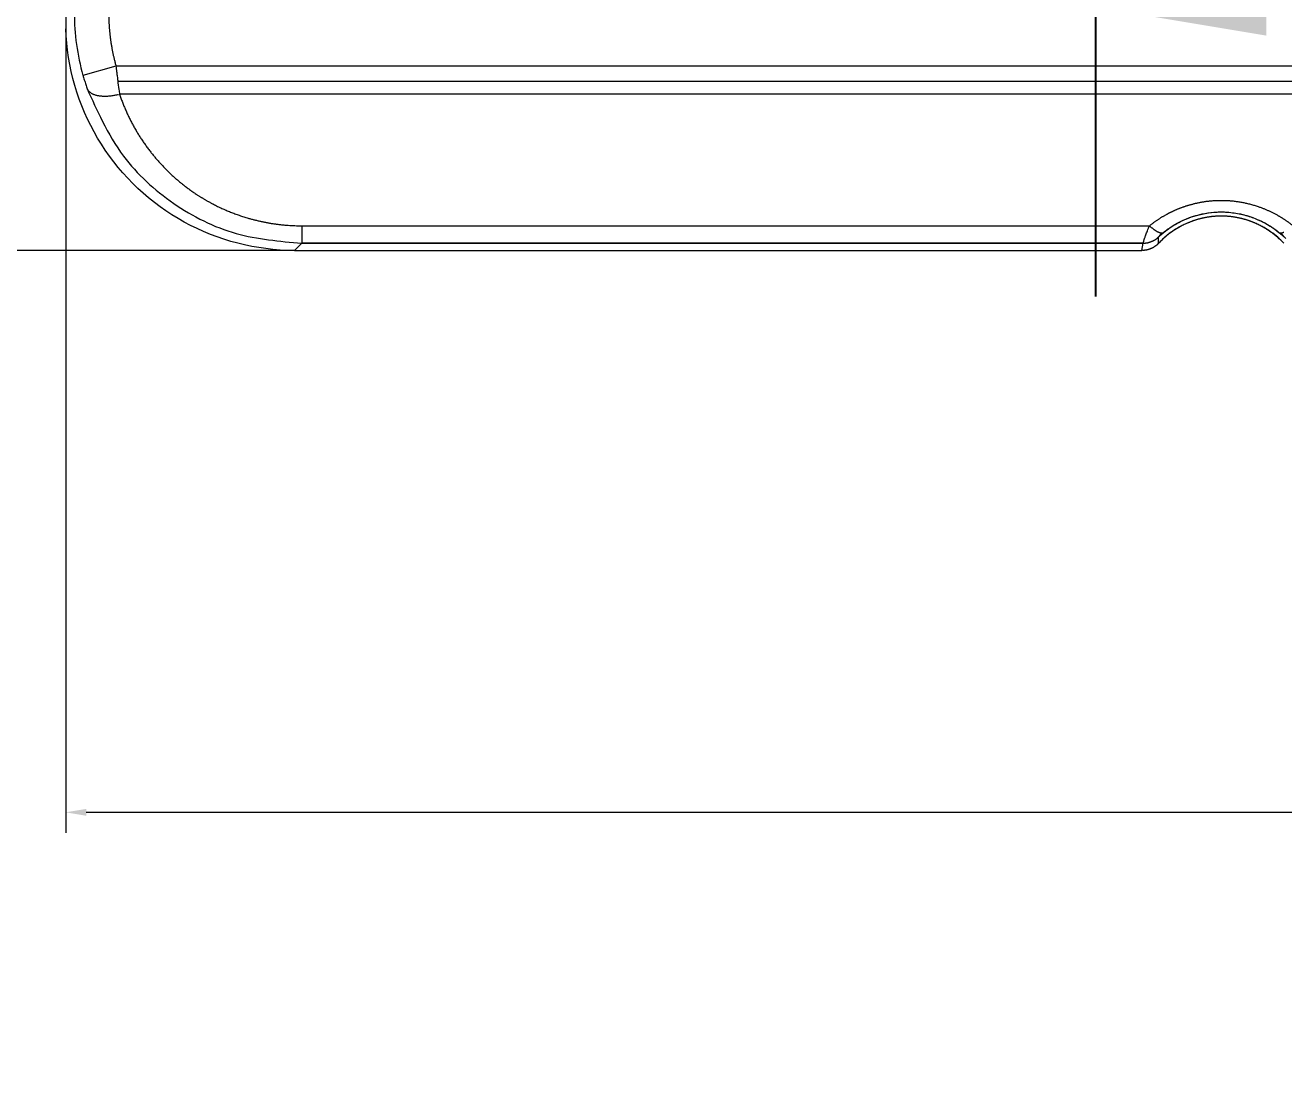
# Model space of a CAD drawing. Extents: x -778 to -614, y -2061 to -1833.
# Drawn here: x -697.45 to -686.39, y -1899.76 to -1890.55 of the extents above; entities that cross this region are included whole.
import ezdxf

# ---------------------------------------------------------------- set-up
doc = ezdxf.new("R2010")
doc.units = 0
doc.header["$MEASUREMENT"] = 0
doc.layers.add('3', color=7, linetype='Continuous')
doc.layers.add('TOP', color=7, linetype='Continuous')
doc.dimstyles.get("Standard").update_dxf_attribs({"dimtxt": 0.18, "dimasz": 0.18, "dimexe": 0.18, "dimexo": 0.0625, "dimgap": 0.09, "dimtad": 0, "dimtih": 1, "dimtoh": 1, "dimdec": 4, "dimzin": 0, "dimdsep": 46, "dimtxsty": 'Standard', "dimcen": 0.09, "dimadec": 0, "dimazin": 0, "dimtfac": 1, "dimtdec": 4, "dimtofl": 0, "dimtmove": 0, "dimatfit": 3, "dimfxl": 1, "dimtolj": 1, "dimtzin": 0, "dimarcsym": 0})

# ---------------------------------------------------------------- blocks, each defined once
blk = doc.blocks.new('*D78')
at = {"layer": 'Defpoints', "color": 0, "lineweight": 0}
for p in [(-688.046, -1885.07), (-676.489, -1885.071), (-676.489, -1890.391)]:
    blk.add_point(p, dxfattribs=at)
at = {"layer": 'TOP', "color": 92, "lineweight": -2}
for p, q in [((-688.046, -1886.658), (-688.046, -1892.931)), ((-676.489, -1886.659), (-676.489, -1892.931)), ((-686.546, -1890.391), (-686.026, -1890.391)), ((-677.989, -1890.391), (-678.51, -1890.391))]:
    blk.add_line(p, q, dxfattribs=at)
at = {"layer": 'TOP', "color": 92, "lineweight": 0}
for points in [[(-686.546, -1890.141), (-686.546, -1890.641), (-688.046, -1890.391)], [(-677.989, -1890.141), (-677.989, -1890.641), (-676.489, -1890.391)]]:
    blk.add_solid(points, dxfattribs=at)
at = {"layer": 'TOP', "color": 6, "lineweight": 0, "insert": (-682.268, -1890.391), "char_height": 1.5, "attachment_point": 5}
blk.add_mtext('\\A1; 11.56 ', dxfattribs=at)
blk = doc.blocks.new('*D82')
at = {"color": 0, "linetype": 'Continuous', "lineweight": 0}
for p, q in [((-697.091, -1877.465), (-697.091, -1897.642)), ((-656.891, -1877.465), (-656.891, -1897.642)), ((-696.911, -1897.462), (-683.498, -1897.462)), ((-657.071, -1897.462), (-670.485, -1897.462))]:
    blk.add_line(p, q, dxfattribs=at)
for points in [[(-696.911, -1897.432), (-696.911, -1897.492), (-697.091, -1897.462)], [(-657.071, -1897.432), (-657.071, -1897.492), (-656.891, -1897.462)]]:
    blk.add_solid(points, dxfattribs=at)
at = {"layer": 'Defpoints', "color": 0, "linetype": 'Continuous', "lineweight": 0}
for p in [(-697.091, -1877.402), (-656.891, -1877.402), (-656.891, -1897.462)]:
    blk.add_point(p, dxfattribs=at)
at = {"color": 0, "linetype": 'Continuous', "lineweight": 0, "insert": (-676.991, -1897.462), "char_height": 3.5, "attachment_point": 5}
blk.add_mtext('\\A1;40.20', dxfattribs=at)
blk = doc.blocks.new('*D83')
at = {"color": 0, "linetype": 'Continuous', "lineweight": 0}
for p, q in [((-695.144, -1874.438), (-705.631, -1874.438)), ((-705.451, -1874.618), (-705.451, -1881.643)), ((-705.451, -1892.348), (-705.451, -1885.323)), ((-695.144, -1892.528), (-705.631, -1892.528))]:
    blk.add_line(p, q, dxfattribs=at)
for points in [[(-705.481, -1874.618), (-705.421, -1874.618), (-705.451, -1874.438)], [(-705.481, -1892.348), (-705.421, -1892.348), (-705.451, -1892.528)]]:
    blk.add_solid(points, dxfattribs=at)
at = {"layer": 'Defpoints', "color": 0, "linetype": 'Continuous', "lineweight": 0}
for p in [(-695.082, -1874.438), (-705.451, -1892.528), (-695.082, -1892.528)]:
    blk.add_point(p, dxfattribs=at)
at = {"color": 0, "linetype": 'Continuous', "lineweight": 0, "insert": (-705.451, -1883.483), "char_height": 3.5, "attachment_point": 5}
blk.add_mtext('\\A1;18.09', dxfattribs=at)

msp = doc.modelspace()

# ---------------------------------------------------------------- linework, layer by layer
at = {"layer": '3', "color": 213, "linetype": 'Continuous', "lineweight": 0}
for p, q in [((-696.65, -1890.908), (-696.94, -1890.99)), ((-695.082, -1892.528), (-687.637, -1892.528)), ((-695.082, -1892.528), (-687.637, -1892.528))]:
    msp.add_line(p, q, dxfattribs=at)
at = {"layer": '3', "color": 18, "linetype": 'Continuous', "lineweight": 0}
for p, q in [((-663.175, -1890.908), (-696.65, -1890.908)), ((-696.634, -1891.04), (-663.198, -1891.04)), ((-663.175, -1891.155), (-696.619, -1891.155)), ((-695.018, -1892.311), (-687.571, -1892.311)), ((-687.508, -1892.424), (-687.46, -1892.374)), ((-686.421, -1892.374), (-686.374, -1892.423)), ((-695.018, -1892.464), (-695.082, -1892.528)), ((-695.018, -1892.461), (-687.628, -1892.461)), ((-695.018, -1892.464), (-687.628, -1892.464)), ((-687.637, -1892.528), (-687.628, -1892.464))]:
    msp.add_line(p, q, dxfattribs=at)
at = {"layer": '3', "color": 213, "linetype": 'Continuous', "lineweight": 0}
for points in [[(-695.082, -1892.528, 0), (-695.145, -1892.527, 0), (-695.208, -1892.524, 0), (-695.271, -1892.519, 0), (-695.334, -1892.512, 0), (-695.396, -1892.503, 0), (-695.458, -1892.492, 0), (-695.52, -1892.479, 0), (-695.581, -1892.465, 0), (-695.642, -1892.448, 0), (-695.703, -1892.429, 0), (-695.762, -1892.409, 0), (-695.821, -1892.387, 0), (-695.88, -1892.362, 0), (-695.937, -1892.336, 0), (-695.994, -1892.309, 0), (-696.05, -1892.279, 0), (-696.105, -1892.248, 0), (-696.159, -1892.215, 0), (-696.211, -1892.18, 0), (-696.263, -1892.144, 0), (-696.313, -1892.106, 0), (-696.363, -1892.066, 0), (-696.411, -1892.025, 0), (-696.457, -1891.983, 0), (-696.503, -1891.939, 0), (-696.547, -1891.894, 0), (-696.589, -1891.847, 0), (-696.63, -1891.799, 0), (-696.67, -1891.75, 0), (-696.708, -1891.699, 0), (-696.744, -1891.648, 0), (-696.778, -1891.595, 0), (-696.811, -1891.541, 0), (-696.843, -1891.486, 0), (-696.872, -1891.43, 0), (-696.9, -1891.374, 0), (-696.926, -1891.316, 0), (-696.95, -1891.258, 0), (-696.973, -1891.199, 0), (-696.993, -1891.139, 0), (-697.012, -1891.079, 0), (-697.028, -1891.018, 0), (-697.043, -1890.956, 0), (-697.056, -1890.895, 0), (-697.067, -1890.832, 0), (-697.075, -1890.77, 0), (-697.082, -1890.707, 0), (-697.087, -1890.644, 0), (-697.09, -1890.581, 0)], [(-695.082, -1892.528, 0), (-695.145, -1892.527, 0), (-695.208, -1892.524, 0), (-695.271, -1892.519, 0), (-695.334, -1892.512, 0), (-695.396, -1892.503, 0), (-695.458, -1892.492, 0), (-695.52, -1892.479, 0), (-695.581, -1892.465, 0), (-695.642, -1892.448, 0), (-695.703, -1892.429, 0), (-695.762, -1892.409, 0), (-695.821, -1892.387, 0), (-695.88, -1892.362, 0), (-695.937, -1892.336, 0), (-695.994, -1892.309, 0), (-696.05, -1892.279, 0), (-696.105, -1892.248, 0), (-696.159, -1892.215, 0), (-696.211, -1892.18, 0), (-696.263, -1892.144, 0), (-696.313, -1892.106, 0), (-696.363, -1892.066, 0), (-696.411, -1892.025, 0), (-696.457, -1891.983, 0), (-696.503, -1891.939, 0), (-696.547, -1891.894, 0), (-696.589, -1891.847, 0), (-696.63, -1891.799, 0), (-696.67, -1891.75, 0), (-696.708, -1891.699, 0), (-696.744, -1891.648, 0), (-696.778, -1891.595, 0), (-696.811, -1891.541, 0), (-696.843, -1891.486, 0), (-696.872, -1891.43, 0), (-696.9, -1891.374, 0), (-696.926, -1891.316, 0), (-696.95, -1891.258, 0), (-696.973, -1891.199, 0), (-696.993, -1891.139, 0), (-697.012, -1891.079, 0), (-697.028, -1891.018, 0), (-697.043, -1890.956, 0), (-697.056, -1890.895, 0), (-697.067, -1890.832, 0), (-697.075, -1890.77, 0), (-697.082, -1890.707, 0), (-697.087, -1890.644, 0), (-697.09, -1890.581, 0)], [(-696.904, -1891.106, 0), (-696.902, -1891.11, 0), (-696.9, -1891.113, 0), (-696.898, -1891.117, 0), (-696.896, -1891.12, 0), (-696.894, -1891.123, 0), (-696.891, -1891.127, 0), (-696.888, -1891.13, 0), (-696.885, -1891.133, 0), (-696.882, -1891.136, 0), (-696.878, -1891.139, 0), (-696.875, -1891.141, 0), (-696.871, -1891.144, 0), (-696.867, -1891.146, 0), (-696.862, -1891.149, 0), (-696.858, -1891.151, 0), (-696.853, -1891.153, 0), (-696.849, -1891.155, 0), (-696.844, -1891.157, 0), (-696.838, -1891.159, 0), (-696.833, -1891.161, 0), (-696.828, -1891.163, 0), (-696.822, -1891.164, 0), (-696.816, -1891.166, 0), (-696.81, -1891.167, 0), (-696.804, -1891.168, 0), (-696.798, -1891.169, 0), (-696.792, -1891.17, 0), (-696.785, -1891.171, 0), (-696.778, -1891.171, 0), (-696.772, -1891.172, 0), (-696.765, -1891.172, 0), (-696.758, -1891.172, 0), (-696.751, -1891.172, 0), (-696.743, -1891.172, 0), (-696.736, -1891.172, 0), (-696.729, -1891.172, 0), (-696.721, -1891.172, 0), (-696.714, -1891.171, 0), (-696.706, -1891.17, 0), (-696.698, -1891.17, 0), (-696.691, -1891.169, 0), (-696.683, -1891.168, 0), (-696.675, -1891.167, 0), (-696.667, -1891.165, 0), (-696.659, -1891.164, 0), (-696.651, -1891.162, 0), (-696.643, -1891.161, 0), (-696.635, -1891.159, 0), (-696.627, -1891.157, 0)], [(-687.571, -1892.311, 0), (-687.568, -1892.314, 0), (-687.565, -1892.317, 0), (-687.562, -1892.32, 0), (-687.558, -1892.322, 0), (-687.555, -1892.325, 0), (-687.552, -1892.328, 0), (-687.549, -1892.33, 0), (-687.546, -1892.333, 0), (-687.543, -1892.336, 0), (-687.54, -1892.338, 0), (-687.536, -1892.34, 0), (-687.533, -1892.343, 0), (-687.53, -1892.345, 0), (-687.527, -1892.347, 0), (-687.524, -1892.349, 0), (-687.521, -1892.351, 0), (-687.518, -1892.353, 0), (-687.515, -1892.355, 0), (-687.512, -1892.356, 0), (-687.51, -1892.358, 0), (-687.507, -1892.36, 0), (-687.504, -1892.361, 0), (-687.501, -1892.363, 0), (-687.498, -1892.364, 0), (-687.496, -1892.365, 0), (-687.493, -1892.366, 0), (-687.491, -1892.367, 0), (-687.488, -1892.368, 0), (-687.485, -1892.369, 0), (-687.483, -1892.37, 0), (-687.481, -1892.371, 0), (-687.478, -1892.372, 0), (-687.476, -1892.372, 0), (-687.474, -1892.373, 0), (-687.471, -1892.373, 0), (-687.469, -1892.373, 0), (-687.467, -1892.374, 0), (-687.465, -1892.374, 0), (-687.463, -1892.374, 0), (-687.461, -1892.374, 0), (-687.459, -1892.374, 0), (-687.457, -1892.374, 0), (-687.456, -1892.373, 0), (-687.454, -1892.373, 0), (-687.452, -1892.372, 0), (-687.451, -1892.372, 0), (-687.449, -1892.371, 0), (-687.448, -1892.37, 0), (-687.447, -1892.37, 0)], [(-686.436, -1892.369, 0), (-686.435, -1892.37, 0), (-686.434, -1892.37, 0), (-686.432, -1892.371, 0), (-686.431, -1892.372, 0), (-686.429, -1892.372, 0), (-686.428, -1892.373, 0), (-686.426, -1892.373, 0), (-686.424, -1892.374, 0), (-686.422, -1892.374, 0), (-686.42, -1892.374, 0), (-686.419, -1892.374, 0), (-686.417, -1892.374, 0), (-686.414, -1892.374, 0), (-686.412, -1892.373, 0), (-686.41, -1892.373, 0), (-686.408, -1892.373, 0), (-686.406, -1892.372, 0), (-686.403, -1892.372, 0), (-686.401, -1892.371, 0), (-686.399, -1892.37, 0), (-686.396, -1892.369, 0), (-686.394, -1892.368, 0), (-686.391, -1892.367, 0)], [(-687.49, -1892.464, 0), (-687.493, -1892.467, 0), (-687.495, -1892.469, 0), (-687.497, -1892.471, 0), (-687.5, -1892.473, 0), (-687.502, -1892.476, 0), (-687.505, -1892.478, 0), (-687.507, -1892.48, 0), (-687.51, -1892.482, 0), (-687.512, -1892.484, 0), (-687.515, -1892.486, 0), (-687.517, -1892.488, 0), (-687.52, -1892.49, 0), (-687.523, -1892.492, 0), (-687.526, -1892.494, 0), (-687.528, -1892.496, 0), (-687.531, -1892.497, 0), (-687.534, -1892.499, 0), (-687.537, -1892.501, 0), (-687.54, -1892.502, 0), (-687.542, -1892.504, 0), (-687.545, -1892.505, 0), (-687.548, -1892.507, 0), (-687.551, -1892.508, 0), (-687.554, -1892.51, 0), (-687.557, -1892.511, 0), (-687.56, -1892.512, 0), (-687.563, -1892.514, 0), (-687.566, -1892.515, 0), (-687.569, -1892.516, 0), (-687.573, -1892.517, 0), (-687.576, -1892.518, 0), (-687.579, -1892.519, 0), (-687.582, -1892.52, 0), (-687.585, -1892.521, 0), (-687.588, -1892.522, 0), (-687.591, -1892.522, 0), (-687.595, -1892.523, 0), (-687.598, -1892.524, 0), (-687.601, -1892.524, 0), (-687.604, -1892.525, 0), (-687.608, -1892.525, 0), (-687.611, -1892.526, 0), (-687.614, -1892.526, 0), (-687.617, -1892.527, 0), (-687.621, -1892.527, 0), (-687.624, -1892.527, 0), (-687.627, -1892.527, 0), (-687.631, -1892.527, 0), (-687.634, -1892.528, 0)], [(-687.491, -1892.464, 0), (-687.493, -1892.466, 0), (-687.495, -1892.469, 0), (-687.497, -1892.471, 0), (-687.5, -1892.473, 0), (-687.502, -1892.476, 0), (-687.505, -1892.478, 0), (-687.507, -1892.48, 0), (-687.51, -1892.482, 0), (-687.512, -1892.484, 0), (-687.515, -1892.486, 0), (-687.517, -1892.488, 0), (-687.52, -1892.49, 0), (-687.523, -1892.492, 0), (-687.526, -1892.494, 0), (-687.528, -1892.496, 0), (-687.531, -1892.497, 0), (-687.534, -1892.499, 0), (-687.537, -1892.501, 0), (-687.54, -1892.502, 0), (-687.542, -1892.504, 0), (-687.545, -1892.505, 0), (-687.548, -1892.507, 0), (-687.551, -1892.508, 0), (-687.554, -1892.51, 0), (-687.557, -1892.511, 0), (-687.56, -1892.512, 0), (-687.563, -1892.514, 0), (-687.566, -1892.515, 0), (-687.569, -1892.516, 0), (-687.573, -1892.517, 0), (-687.576, -1892.518, 0), (-687.579, -1892.519, 0), (-687.582, -1892.52, 0), (-687.585, -1892.521, 0), (-687.588, -1892.522, 0), (-687.591, -1892.522, 0), (-687.595, -1892.523, 0), (-687.598, -1892.524, 0), (-687.601, -1892.524, 0), (-687.604, -1892.525, 0), (-687.608, -1892.525, 0), (-687.611, -1892.526, 0), (-687.614, -1892.526, 0), (-687.617, -1892.527, 0), (-687.621, -1892.527, 0), (-687.624, -1892.527, 0), (-687.627, -1892.527, 0), (-687.631, -1892.528, 0), (-687.634, -1892.528, 0)]]:
    msp.add_polyline3d(points, dxfattribs=at)
at = {"layer": '3', "color": 18, "linetype": 'Continuous', "lineweight": 0}
for points, degree in [([(-697.016, -1890.442), (-697.016, -1890.627), (-696.99, -1890.812), (-696.94, -1890.99)], 3), ([(-696.714, -1890.442), (-696.714, -1890.679), (-696.65, -1890.908)], 2), ([(-696.904, -1891.106), (-696.86, -1891.203), (-696.817, -1891.3), (-696.769, -1891.394)], 3), ([(-695.018, -1892.311), (-695.018, -1892.402), (-695.018, -1892.461), (-695.018, -1892.465)], 3), ([(-687.491, -1892.464), (-687.491, -1892.446), (-687.491, -1892.428), (-687.491, -1892.41)], 3)]:
    msp.add_open_spline(points, degree=degree, dxfattribs=at)
for points, degree, knots in [([(-696.94, -1890.989), (-696.939, -1890.993), (-696.936, -1891.003), (-696.931, -1891.02), (-696.925, -1891.04), (-696.919, -1891.061), (-696.912, -1891.08), (-696.907, -1891.095), (-696.905, -1891.103), (-696.903, -1891.107)], 3, [0, 0, 0, 0, 0.076069, 0.247643, 0.418779, 0.590863, 0.763745, 0.937752, 1, 1, 1, 1]), ([(-696.65, -1890.908), (-696.649, -1890.917), (-696.647, -1890.936), (-696.643, -1890.966), (-696.639, -1891), (-696.633, -1891.05), (-696.626, -1891.103), (-696.621, -1891.142), (-696.619, -1891.155)], 3, [0, 0, 0, 0, 0.104882, 0.222656, 0.353323, 0.496881, 0.824583, 1, 1, 1, 1]), ([(-696.619, -1891.155), (-696.529, -1891.422), (-696.359, -1891.645), (-696.196, -1891.86), (-695.974, -1892.014), (-695.903, -1892.063), (-695.826, -1892.105), (-695.676, -1892.187), (-695.512, -1892.237), (-695.271, -1892.311), (-695.018, -1892.311)], 2, [0, 0, 0, 0.25, 0.25, 0.5, 0.5, 0.583333, 0.583333, 0.75, 0.75, 1, 1, 1]), ([(-687.571, -1892.311), (-687.475, -1892.233), (-687.362, -1892.181), (-687.292, -1892.148), (-687.216, -1892.127), (-687.127, -1892.101), (-687.035, -1892.092), (-686.929, -1892.082), (-686.822, -1892.095), (-686.715, -1892.108), (-686.611, -1892.144), (-686.522, -1892.175), (-686.44, -1892.222), (-686.372, -1892.261), (-686.31, -1892.311)], 2, [0, 0, 0, 0.25, 0.25, 0.375, 0.375, 0.5, 0.5, 0.625, 0.625, 0.75, 0.75, 0.875, 0.875, 1, 1, 1]), ([(-687.451, -1892.372), (-687.426, -1892.351), (-687.276, -1892.243), (-686.941, -1892.145), (-686.605, -1892.243), (-686.456, -1892.351), (-686.431, -1892.372)], 3, [0, 0, 0, 0, 0.088487, 0.5, 0.911513, 1, 1, 1, 1]), ([(-687.445, -1892.369), (-687.436, -1892.361), (-687.409, -1892.34), (-687.361, -1892.308), (-687.297, -1892.272), (-687.221, -1892.239), (-687.132, -1892.211), (-687.03, -1892.192), (-686.916, -1892.187), (-686.797, -1892.2), (-686.684, -1892.23), (-686.584, -1892.271), (-686.503, -1892.318), (-686.456, -1892.352), (-686.436, -1892.369)], 3, [0, 0, 0, 0, 0.034938, 0.096869, 0.165044, 0.240421, 0.324011, 0.416873, 0.51942, 0.629533, 0.737255, 0.836207, 0.925706, 1, 1, 1, 1]), ([(-687.628, -1892.464), (-687.619, -1892.435), (-687.614, -1892.422), (-687.609, -1892.408), (-687.603, -1892.392), (-687.596, -1892.374), (-687.589, -1892.355), (-687.58, -1892.333), (-687.574, -1892.319), (-687.571, -1892.311)], 3, [0, 0, 0, 0, 0.489066, 0.572299, 0.656212, 0.740874, 0.826351, 0.912705, 1, 1, 1, 1]), ([(-687.491, -1892.41), (-687.475, -1892.394), (-687.462, -1892.383), (-687.451, -1892.374), (-687.445, -1892.369)], 3, [0, 0, 0, 0, 0.783898, 1, 1, 1, 1]), ([(-686.436, -1892.369), (-686.43, -1892.374), (-686.419, -1892.383), (-686.406, -1892.394), (-686.397, -1892.403), (-686.394, -1892.406), (-686.391, -1892.409)], 3, [0, 0, 0, 0, 0.216102, 0.426204, 0.615959, 1, 1, 1, 1])]:
    msp.add_open_spline(points, degree=degree, knots=knots, dxfattribs=at)
at = {"layer": '3', "color": 213, "linetype": 'Continuous', "lineweight": 0}
for points, degree, knots in [([(-696.769, -1891.394), (-696.715, -1891.501), (-696.557, -1891.773), (-696.165, -1892.133), (-695.617, -1892.412), (-695.213, -1892.447), (-695.018, -1892.464)], 3, [0, 0, 0, 0, 0.174564, 0.45931, 0.738772, 1, 1, 1, 1]), ([(-686.391, -1892.464), (-686.498, -1892.351), (-686.641, -1892.289), (-686.712, -1892.258), (-686.788, -1892.242), (-686.864, -1892.226), (-686.941, -1892.226), (-687.017, -1892.226), (-687.094, -1892.242), (-687.169, -1892.258), (-687.24, -1892.289), (-687.384, -1892.35), (-687.49, -1892.464)], 2, [0, 0, 0, 0.25, 0.25, 0.375, 0.375, 0.5, 0.5, 0.625, 0.625, 0.75, 0.75, 1, 1, 1]), ([(-686.391, -1892.464), (-686.425, -1892.428), (-686.581, -1892.292), (-686.941, -1892.176), (-687.301, -1892.292), (-687.456, -1892.428), (-687.49, -1892.464)], 3, [0, 0, 0, 0, 0.121771, 0.5, 0.878229, 1, 1, 1, 1])]:
    msp.add_open_spline(points, degree=degree, knots=knots, dxfattribs=at)
at = {"layer": '3', "color": 18, "linetype": 'Continuous', "lineweight": 0}
msp.add_rational_spline([(-687.628, -1892.464), (-687.576, -1892.464), (-687.528, -1892.444), (-687.491, -1892.41)], [1.00725542063, 0.985369187945, 1.01299840092, 1.09014305956], degree=3, dxfattribs=at)

# ---------------------------------------------------------------- dimensions: what is measured, and where the dimension line sits
at = {"linetype": 'Continuous', "lineweight": 0}
dim = msp.add_linear_dim(base=(-705.451, -1892.528), p1=(-695.082, -1874.438), p2=(-695.082, -1892.528), angle=90, dimstyle='Standard', override={"dimtxt": 3.5, "dimdec": 2, "dimdsep": 0, "dimtdec": 2, "dimlwd": 0, "dimlwe": 0}, dxfattribs=at)
dim.commit()
dim.dimension.update_dxf_attribs({"geometry": '*D83', "text_midpoint": (-705.451, -1883.483)})
dim = msp.add_linear_dim(base=(-656.891, -1897.462), p1=(-697.091, -1877.402), p2=(-656.891, -1877.402), dimstyle='Standard', override={"dimtxt": 3.5, "dimdec": 2, "dimdsep": 0, "dimtdec": 2, "dimlwd": 0, "dimlwe": 0}, dxfattribs=at)
dim.commit()
dim.dimension.update_dxf_attribs({"geometry": '*D82', "text_midpoint": (-676.991, -1897.462)})
at = {"layer": 'TOP', "lineweight": 0}
dim = msp.add_linear_dim(base=(-676.489, -1890.391), p1=(-688.046, -1885.07), p2=(-676.489, -1885.071), text=' <> ', dimstyle='Standard', override={"dimtxt": 1.5, "dimasz": 1.5, "dimexe": 2.54, "dimexo": 1.5875, "dimgap": 0.508, "dimdec": 2, "dimblk1": 'CLOSEDBLANK', "dimblk2": 'CLOSEDBLANK', "dimclrd": 92, "dimclre": 92, "dimclrt": 6, "dimtp": 0.003937, "dimtm": -0.003937, "dimtdec": 2}, dxfattribs=at)
dim.commit()
dim.dimension.update_dxf_attribs({"geometry": '*D78', "text_midpoint": (-682.268, -1890.391)})

doc.saveas('drawing.dxf')
